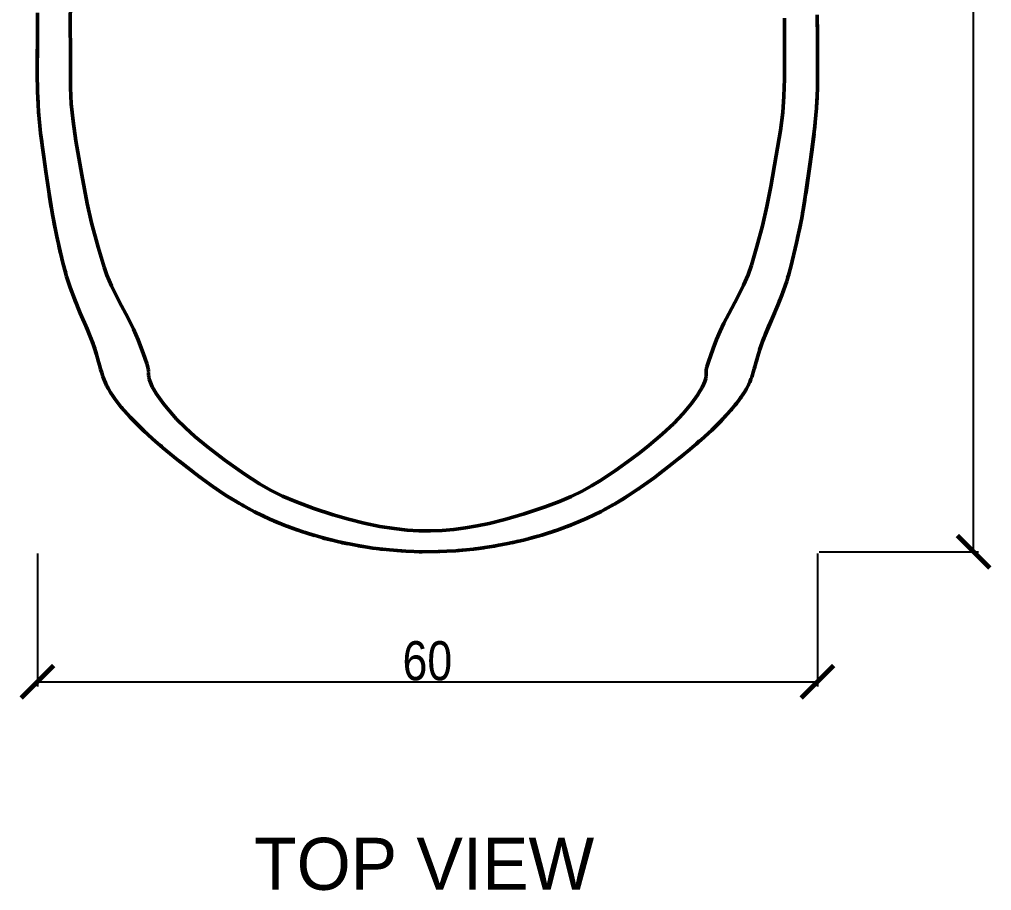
# Model space of a CAD drawing. Header units: millimetres. Extents: x -83 to 206, y -38 to 180.
# Drawn here: x 8.6 to 83.4, y -18.6 to 48.4 of the extents above; entities that cross this region are included whole.
import ezdxf
from ezdxf.enums import TextEntityAlignment as Align

# ---------------------------------------------------------------- set-up
doc = ezdxf.new("R2010")
doc.units = ezdxf.units.MM
doc.layers.add('DIMENSIONS', color=1, linetype='Continuous', lineweight=18)
doc.layers.add('VISIBLE', color=7, linetype='Continuous', lineweight=50)
doc.layers.add('TEXT', color=5, linetype='Continuous')
doc.styles.add('OpenSansCondensed-Light', font='OpenSansCondensed-Light.ttf')
doc.dimstyles.new('EZDXF', dxfattribs={"dimtxt": 3, "dimasz": 2.5, "dimexe": 0.375, "dimexo": 0.125, "dimgap": 0.1, "dimtad": 1, "dimdec": 1, "dimzin": 12, "dimdsep": 46, "dimtxsty": 'OpenSansCondensed-Light', "dimblk": 'ARCHTICK', "dimcen": 2.5, "dimazin": 3, "dimtfac": 0.5, "dimtmove": 2, "dimatfit": 3})

# ---------------------------------------------------------------- blocks, each defined once
blk = doc.blocks.new('_ARCHTICK')
at = {"color": 0, "linetype": 'BYBLOCK', "const_width": 0.15}
blk.add_lwpolyline([(-0.5, -0.5), (0.5, 0.5)], dxfattribs=at)

msp = doc.modelspace()

# ---------------------------------------------------------------- linework, layer by layer
at = {"layer": 'VISIBLE'}
for points in [[(12.556, 49.569), (12.521, 48.302)], [(10.01, 48.964), (9.999, 46.638)], [(70.001, 46.9), (69.993, 48.804)], [(10, 47.84), (10.007, 48.346)], [(12.521, 48.302), (12.533, 45.742)], [(67.468, 46.103), (67.477, 48.543)], [(69.995, 48.239), (70, 47.918)], [(70, 47.918), (70.016, 44.895)], [(9.981, 44.503), (10, 47.84)], [(9.999, 46.638), (9.98, 44.322)], [(70.019, 44.606), (70.001, 46.9)], [(12.533, 45.742), (12.547, 43.195)], [(67.464, 43.868), (67.468, 46.103)], [(70.016, 44.895), (70.016, 44.886)], [(9.98, 44.322), (9.998, 42.915)], [(9.981, 44.461), (9.981, 44.503)], [(70.007, 43.101), (70.019, 44.606)], [(67.429, 42.556), (67.464, 43.868)], [(70.014, 43.928), (70.012, 43.285)], [(9.998, 42.915), (10.083, 41.357)], [(9.999, 42.876), (9.999, 42.896)], [(10.046, 42.041), (9.999, 42.876)], [(12.547, 43.195), (12.608, 41.967)], [(69.935, 41.612), (70.007, 43.101)], [(70.012, 43.285), (70.008, 43.204)], [(12.608, 41.967), (12.743, 40.61)], [(67.334, 41.3), (67.429, 42.556)], [(69.973, 42.391), (69.946, 41.777)], [(10.083, 41.357), (10.246, 39.703)], [(10.086, 41.324), (10.085, 41.34)], [(10.117, 41.02), (10.086, 41.324)], [(67.16, 39.894), (67.334, 41.3)], [(69.788, 39.996), (69.935, 41.612)], [(69.946, 41.777), (69.939, 41.697)], [(12.743, 40.61), (12.961, 39.118)], [(69.844, 40.612), (69.798, 40.087)], [(10.246, 39.703), (10.489, 37.873)], [(66.843, 37.987), (67.16, 39.894)], [(69.478, 37.648), (69.788, 39.996)], [(69.743, 39.658), (69.567, 38.274)], [(69.798, 40.087), (69.792, 40.038)], [(10.264, 39.55), (10.258, 39.611)], [(10.336, 39.027), (10.264, 39.55)], [(12.961, 39.118), (13.423, 36.497)], [(69.567, 38.274), (69.128, 35.172)], [(10.489, 37.873), (10.649, 36.757)], [(66.416, 35.589), (66.843, 37.987)], [(69.074, 34.806), (69.478, 37.648)], [(10.649, 36.757), (10.867, 35.204)], [(13.423, 36.497), (13.83, 34.289)], [(10.867, 35.204), (11.152, 33.433)], [(66.125, 34.069), (66.416, 35.589)], [(69.128, 35.172), (69.106, 35.026)], [(10.978, 34.463), (10.913, 34.922)], [(11.063, 33.989), (10.978, 34.463)], [(68.798, 33.166), (69.074, 34.806)], [(69.036, 34.577), (68.934, 33.923)], [(13.83, 34.289), (14.171, 32.791)], [(65.77, 32.561), (66.125, 34.069)], [(68.934, 33.923), (68.864, 33.558)], [(11.152, 33.433), (11.495, 31.739)], [(11.288, 32.726), (11.233, 33.037)], [(68.397, 31.252), (68.798, 33.166)], [(11.388, 32.27), (11.288, 32.726)], [(14.171, 32.791), (14.668, 30.928)], [(65.344, 30.971), (65.77, 32.561)], [(68.601, 32.187), (68.485, 31.675)], [(68.692, 32.659), (68.601, 32.187)], [(11.495, 31.739), (11.935, 29.837)], [(11.762, 30.557), (11.657, 31.04)], [(14.668, 30.928), (15.129, 29.382)], [(64.922, 29.536), (65.344, 30.971)], [(67.959, 29.418), (68.397, 31.252)], [(68.266, 30.706), (68.126, 30.084)], [(11.846, 30.223), (11.762, 30.557)], [(68.126, 30.084), (68.033, 29.73)], [(11.935, 29.837), (12.245, 28.685)], [(12.113, 29.152), (12.03, 29.485)], [(15.129, 29.382), (15.344, 28.776)], [(64.667, 28.804), (64.922, 29.536)], [(67.642, 28.314), (67.959, 29.418)], [(12.174, 28.946), (12.113, 29.152)], [(12.245, 28.685), (12.519, 27.826)], [(15.344, 28.776), (15.701, 27.945)], [(64.325, 28.001), (64.667, 28.804)], [(67.8, 28.839), (67.716, 28.571)], [(67.878, 29.138), (67.8, 28.839)], [(12.45, 28.029), (12.383, 28.252)], [(12.482, 27.942), (12.45, 28.029)], [(12.519, 27.826), (12.847, 26.949)], [(15.701, 27.945), (16.3, 26.749)], [(63.885, 27.104), (64.325, 28.001)], [(67.266, 27.239), (67.642, 28.314)], [(67.495, 27.869), (67.35, 27.478)], [(67.573, 28.116), (67.495, 27.869)], [(12.847, 26.949), (13.299, 25.86)], [(63.191, 25.801), (63.885, 27.104)], [(66.955, 26.461), (67.266, 27.239)], [(67.185, 27.038), (67.142, 26.92)], [(12.876, 26.876), (12.865, 26.905)], [(12.938, 26.73), (12.876, 26.876)], [(16.3, 26.749), (16.978, 25.479)], [(66.518, 25.438), (66.955, 26.461)], [(67.142, 26.92), (67.071, 26.752)], [(13.299, 25.86), (13.828, 24.64)], [(16.978, 25.479), (17.404, 24.611)], [(62.816, 25.073), (63.191, 25.801)], [(66.62, 25.672), (65.897, 23.972)], [(66.248, 24.818), (66.518, 25.438)], [(66.695, 25.853), (66.62, 25.672)], [(14.015, 24.184), (13.674, 24.996)], [(62.536, 24.478), (62.816, 25.073)], [(66.017, 24.269), (66.248, 24.818)], [(13.828, 24.64), (14.115, 23.941)], [(14.368, 23.254), (14.092, 23.999)], [(14.115, 23.941), (14.281, 23.503)], [(17.404, 24.611), (17.757, 23.793)], [(62.254, 23.82), (62.536, 24.478)], [(65.888, 23.95), (65.558, 23.029)], [(65.871, 23.907), (66.017, 24.269)], [(14.281, 23.503), (14.348, 23.315)], [(14.348, 23.315), (14.407, 23.138)], [(14.545, 22.687), (14.375, 23.235)], [(17.757, 23.793), (17.943, 23.317)], [(17.943, 23.317), (18.14, 22.787)], [(61.99, 23.141), (62.254, 23.82)], [(65.57, 23.07), (65.645, 23.292)], [(65.645, 23.292), (65.75, 23.588)], [(65.75, 23.588), (65.871, 23.907)], [(14.407, 23.138), (14.45, 23.008)], [(14.45, 23.008), (14.517, 22.789)], [(14.517, 22.789), (14.707, 22.105)], [(18.14, 22.787), (18.296, 22.344)], [(61.653, 22.195), (61.779, 22.558)], [(61.779, 22.558), (61.99, 23.141)], [(65.473, 22.735), (65.288, 22.083)], [(65.344, 22.292), (65.57, 23.07)], [(14.707, 22.105), (14.798, 21.765)], [(14.798, 21.765), (14.861, 21.54)], [(18.296, 22.344), (18.417, 21.978)], [(18.417, 21.978), (18.5, 21.689)], [(18.5, 21.689), (18.531, 21.559)], [(61.475, 21.588), (61.51, 21.725)], [(61.51, 21.725), (61.554, 21.882)], [(61.554, 21.882), (61.653, 22.195)], [(65.148, 21.572), (65.214, 21.81)], [(65.214, 21.81), (65.273, 22.029)], [(65.273, 22.029), (65.344, 22.292)], [(14.861, 21.54), (14.944, 21.263)], [(14.944, 21.263), (15.033, 20.991)], [(14.953, 21.233), (14.951, 21.242)], [(14.969, 21.187), (14.953, 21.233)], [(15.033, 20.991), (15.131, 20.728)], [(18.531, 21.559), (18.546, 21.478)], [(18.546, 21.478), (18.554, 21.424)], [(18.549, 21.202), (18.548, 21.144)], [(18.548, 21.144), (18.551, 21.079)], [(18.557, 21.299), (18.549, 21.202)], [(18.551, 21.079), (18.559, 21.007)], [(18.554, 21.424), (18.558, 21.372)], [(18.559, 21.332), (18.557, 21.299)], [(18.558, 21.372), (18.559, 21.332)], [(18.559, 21.007), (18.57, 20.931)], [(61.428, 20.927), (61.44, 21.012)], [(61.44, 21.012), (61.446, 21.083)], [(61.441, 21.333), (61.442, 21.37)], [(61.447, 21.24), (61.441, 21.333)], [(61.442, 21.37), (61.445, 21.417)], [(61.445, 21.417), (61.457, 21.497)], [(61.446, 21.083), (61.448, 21.161)], [(61.448, 21.161), (61.447, 21.24)], [(61.457, 21.497), (61.475, 21.588)], [(64.948, 20.937), (65.004, 21.101)], [(65.004, 21.101), (65.074, 21.322)], [(65.026, 21.168), (65.02, 21.152)], [(65.031, 21.187), (65.026, 21.168)], [(65.074, 21.322), (65.148, 21.572)], [(15.073, 20.88), (15.056, 20.929)], [(15.093, 20.829), (15.073, 20.88)], [(15.131, 20.728), (15.228, 20.497)], [(15.211, 20.535), (15.196, 20.573)], [(15.217, 20.523), (15.211, 20.535)], [(15.228, 20.497), (15.323, 20.294)], [(15.323, 20.294), (15.46, 20.035)], [(15.39, 20.163), (15.369, 20.207)], [(18.57, 20.931), (18.587, 20.851)], [(18.587, 20.851), (18.607, 20.769)], [(18.607, 20.769), (18.642, 20.656)], [(18.642, 20.656), (18.689, 20.525)], [(18.689, 20.525), (18.746, 20.389)], [(18.746, 20.389), (18.837, 20.199)], [(18.837, 20.199), (18.958, 19.975)], [(61.136, 20.147), (61.267, 20.419)], [(61.267, 20.419), (61.342, 20.605)], [(61.342, 20.605), (61.389, 20.752)], [(61.389, 20.752), (61.411, 20.836)], [(61.411, 20.836), (61.428, 20.927)], [(64.538, 20.031), (64.678, 20.298)], [(64.678, 20.298), (64.796, 20.552)], [(64.727, 20.399), (64.709, 20.364)], [(64.751, 20.455), (64.727, 20.399)], [(64.796, 20.552), (64.893, 20.789)], [(64.867, 20.723), (64.848, 20.679)], [(64.875, 20.745), (64.867, 20.723)], [(64.893, 20.789), (64.948, 20.937)], [(15.413, 20.125), (15.39, 20.163)], [(15.46, 20.035), (15.622, 19.759)], [(15.622, 19.759), (15.791, 19.5)], [(15.639, 19.732), (15.635, 19.739)], [(15.651, 19.716), (15.639, 19.732)], [(15.791, 19.5), (15.962, 19.256)], [(18.958, 19.975), (19.148, 19.663)], [(19.148, 19.663), (19.387, 19.31)], [(60.308, 18.898), (60.769, 19.538)], [(60.769, 19.538), (60.967, 19.848)], [(60.967, 19.848), (61.136, 20.147)], [(64.163, 19.433), (64.39, 19.78)], [(64.324, 19.674), (64.235, 19.542)], [(64.355, 19.726), (64.324, 19.674)], [(64.39, 19.78), (64.538, 20.031)], [(64.53, 20.017), (64.512, 19.987)], [(64.533, 20.022), (64.53, 20.017)], [(15.962, 19.256), (16.194, 18.95)], [(15.977, 19.236), (15.972, 19.243)], [(15.989, 19.221), (15.977, 19.236)], [(16.194, 18.95), (16.428, 18.662)], [(19.387, 19.31), (19.727, 18.853)], [(19.727, 18.853), (20.13, 18.357)], [(59.686, 18.145), (60.308, 18.898)], [(63.594, 18.689), (63.939, 19.123)], [(63.775, 18.911), (63.681, 18.799)], [(63.854, 19.016), (63.775, 18.911)], [(63.939, 19.123), (64.163, 19.433)], [(64.099, 19.341), (64.046, 19.271)], [(64.128, 19.384), (64.099, 19.341)], [(16.428, 18.662), (16.706, 18.339)], [(16.474, 18.607), (16.462, 18.623)], [(16.496, 18.582), (16.474, 18.607)], [(16.706, 18.339), (17.135, 17.866)], [(20.13, 18.357), (20.712, 17.71)], [(58.953, 17.366), (59.686, 18.145)], [(62.616, 17.604), (63.299, 18.344)], [(62.994, 18.014), (62.709, 17.701)], [(63.299, 18.344), (63.594, 18.689)], [(63.387, 18.445), (63.359, 18.414)], [(63.447, 18.517), (63.387, 18.445)], [(17.135, 17.866), (17.641, 17.344)], [(17.258, 17.736), (17.219, 17.78)], [(17.331, 17.663), (17.258, 17.736)], [(17.641, 17.344), (18.167, 16.832)], [(20.712, 17.71), (21.4, 17.023)], [(58.071, 16.539), (58.953, 17.366)], [(61.871, 16.868), (62.616, 17.604)], [(62.332, 17.324), (61.999, 16.99)], [(62.709, 17.701), (62.659, 17.651)], [(18.167, 16.832), (18.862, 16.192)], [(18.241, 16.761), (18.216, 16.787)], [(18.319, 16.692), (18.241, 16.761)], [(21.4, 17.023), (22.11, 16.38)], [(57.044, 15.677), (58.071, 16.539)], [(61.052, 16.116), (61.871, 16.868)], [(61.999, 16.99), (61.942, 16.937)], [(18.862, 16.192), (19.659, 15.5)], [(19.485, 15.648), (19.366, 15.755)], [(22.11, 16.38), (23.097, 15.564)], [(60.036, 15.244), (61.052, 16.116)], [(60.917, 15.997), (60.692, 15.807)], [(60.974, 16.049), (60.917, 15.997)], [(19.552, 15.593), (19.485, 15.648)], [(19.659, 15.5), (20.771, 14.584)], [(23.097, 15.564), (24.407, 14.56)], [(55.682, 14.627), (56.361, 15.14)], [(56.361, 15.14), (57.044, 15.677)], [(58.893, 14.316), (60.036, 15.244)], [(59.742, 15.005), (59.568, 14.857)], [(20.771, 14.584), (22.457, 13.278)], [(20.924, 14.462), (20.845, 14.526)], [(21.976, 13.65), (20.924, 14.462)], [(24.407, 14.56), (25.894, 13.508)], [(54.482, 13.766), (55.682, 14.627)], [(57.442, 13.202), (58.893, 14.316)], [(59.568, 14.857), (59.343, 14.681)], [(25.894, 13.508), (27.082, 12.736)], [(53.322, 12.989), (54.482, 13.766)], [(57.866, 13.52), (57.671, 13.378)], [(58.281, 13.846), (57.866, 13.52)], [(22.457, 13.278), (23.502, 12.521)], [(22.522, 13.229), (22.495, 13.25)], [(22.66, 13.131), (22.522, 13.229)], [(27.082, 12.736), (27.931, 12.248)], [(52.634, 12.566), (53.322, 12.989)], [(56.42, 12.466), (57.442, 13.202)], [(23.502, 12.521), (24.482, 11.859)], [(23.853, 12.278), (23.699, 12.387)], [(24.083, 12.128), (23.853, 12.278)], [(27.931, 12.248), (28.862, 11.784)], [(51.053, 11.745), (51.908, 12.163)], [(51.908, 12.163), (52.634, 12.566)], [(55.426, 11.799), (56.42, 12.466)], [(56.351, 12.418), (56.211, 12.326)], [(56.382, 12.44), (56.351, 12.418)], [(24.482, 11.859), (25.541, 11.209)], [(25.026, 11.515), (24.771, 11.681)], [(25.338, 11.333), (25.026, 11.515)], [(28.862, 11.784), (29.857, 11.357)], [(29.857, 11.357), (31.273, 10.834)], [(49.05, 10.948), (50.174, 11.37)], [(50.174, 11.37), (51.053, 11.745)], [(54.403, 11.176), (55.426, 11.799)], [(55.078, 11.579), (54.647, 11.325)], [(55.233, 11.682), (55.078, 11.579)], [(25.541, 11.209), (26.699, 10.579)], [(25.905, 11.002), (25.689, 11.128)], [(26.326, 10.781), (25.905, 11.002)], [(26.699, 10.579), (27.886, 10.012)], [(27.037, 10.41), (26.867, 10.498)], [(31.273, 10.834), (32.76, 10.347)], [(47.445, 10.41), (49.05, 10.948)], [(52.281, 10.087), (53.358, 10.608)], [(53.272, 10.564), (52.321, 10.106)], [(53.317, 10.588), (53.272, 10.564)], [(53.358, 10.608), (54.403, 11.176)], [(54.202, 11.062), (53.605, 10.742)], [(54.311, 11.126), (54.202, 11.062)], [(27.472, 10.21), (27.037, 10.41)], [(27.886, 10.012), (29.118, 9.5)], [(28.223, 9.865), (28.055, 9.942)], [(28.675, 9.684), (28.223, 9.865)], [(32.76, 10.347), (33.942, 10.005)], [(33.942, 10.005), (35.129, 9.707)], [(44.742, 9.678), (45.952, 9.977)], [(45.952, 9.977), (47.445, 10.41)], [(51.15, 9.605), (52.281, 10.087)], [(52.321, 10.106), (52.302, 10.098)], [(29.118, 9.5), (30.421, 9.032)], [(29.464, 9.368), (29.29, 9.438)], [(29.96, 9.197), (29.464, 9.368)], [(30.421, 9.032), (31.791, 8.616)], [(30.755, 8.924), (30.586, 8.982)], [(35.129, 9.707), (36.349, 9.455)], [(36.349, 9.455), (37.439, 9.284)], [(37.439, 9.284), (38.441, 9.175)], [(38.441, 9.175), (39.338, 9.121)], [(39.338, 9.121), (40.231, 9.111)], [(40.231, 9.111), (41.126, 9.144)], [(41.126, 9.144), (42.025, 9.219)], [(42.025, 9.219), (42.929, 9.335)], [(42.929, 9.335), (43.835, 9.489)], [(43.835, 9.489), (44.742, 9.678)], [(48.802, 8.787), (49.99, 9.172)], [(49.644, 9.054), (49.328, 8.958)], [(49.795, 9.109), (49.644, 9.054)], [(49.99, 9.172), (51.15, 9.605)], [(51.027, 9.556), (50.746, 9.454)], [(51.083, 9.58), (51.027, 9.556)], [(31.306, 8.763), (30.755, 8.924)], [(31.791, 8.616), (33.189, 8.264)], [(32.096, 8.533), (31.943, 8.578)], [(32.675, 8.393), (32.096, 8.533)], [(33.189, 8.264), (34.488, 7.998)], [(33.466, 8.202), (33.334, 8.234)], [(46.189, 8.13), (47.404, 8.405)], [(46.702, 8.239), (46.49, 8.198)], [(46.973, 8.307), (46.702, 8.239)], [(47.404, 8.405), (48.802, 8.787)], [(48.201, 8.614), (47.827, 8.52)], [(48.486, 8.701), (48.201, 8.614)], [(33.908, 8.117), (33.466, 8.202)], [(34.488, 7.998), (35.794, 7.79)], [(34.858, 7.934), (34.683, 7.967)], [(35.21, 7.883), (34.858, 7.934)], [(35.794, 7.79), (37.084, 7.639)], [(36.414, 7.71), (36.156, 7.747)], [(36.69, 7.685), (36.414, 7.71)], [(37.084, 7.639), (38.353, 7.544)], [(37.975, 7.567), (37.655, 7.596)], [(38.138, 7.56), (37.975, 7.567)], [(38.353, 7.544), (39.598, 7.503)], [(39.538, 7.503), (39.375, 7.51)], [(39.566, 7.504), (39.538, 7.503)], [(39.598, 7.503), (40.821, 7.511)], [(40.821, 7.511), (42.178, 7.578)], [(40.947, 7.515), (40.885, 7.514)], [(41.455, 7.542), (40.947, 7.515)], [(42.178, 7.578), (43.551, 7.706)], [(42.357, 7.591), (42.268, 7.586)], [(42.9, 7.645), (42.357, 7.591)], [(43.551, 7.706), (44.946, 7.901)], [(43.765, 7.732), (43.658, 7.721)], [(44.344, 7.817), (43.765, 7.732)], [(44.946, 7.901), (46.189, 8.13)], [(45.167, 7.938), (45.064, 7.923)], [(45.472, 7.998), (45.167, 7.938)]]:
    msp.add_lwpolyline(points, dxfattribs=at)

# ---------------------------------------------------------------- texts
at = {"layer": 'TEXT'}
msp.add_text('TOP VIEW', height=4, dxfattribs=at).set_placement((39.753, -14.497), align=Align.TOP_CENTER)

# ---------------------------------------------------------------- dimensions: what is measured, and where the dimension line sits
at = {"layer": 'DIMENSIONS'}
msp.add_linear_dim(base=(82.019, 7.503), p1=(70.019, 7.503), p2=(70.019, 112.5), angle=90, dimstyle='EZDXF', override={"dimdec": 1, "dimlfac": 1}, dxfattribs=at).render()
msp.add_linear_dim(base=(10, -2.497), p1=(10, 7.503), p2=(70, 7.503), dimstyle='EZDXF', override={"dimdec": 1, "dimlfac": 1}, dxfattribs=at).render()

doc.saveas('drawing.dxf')
